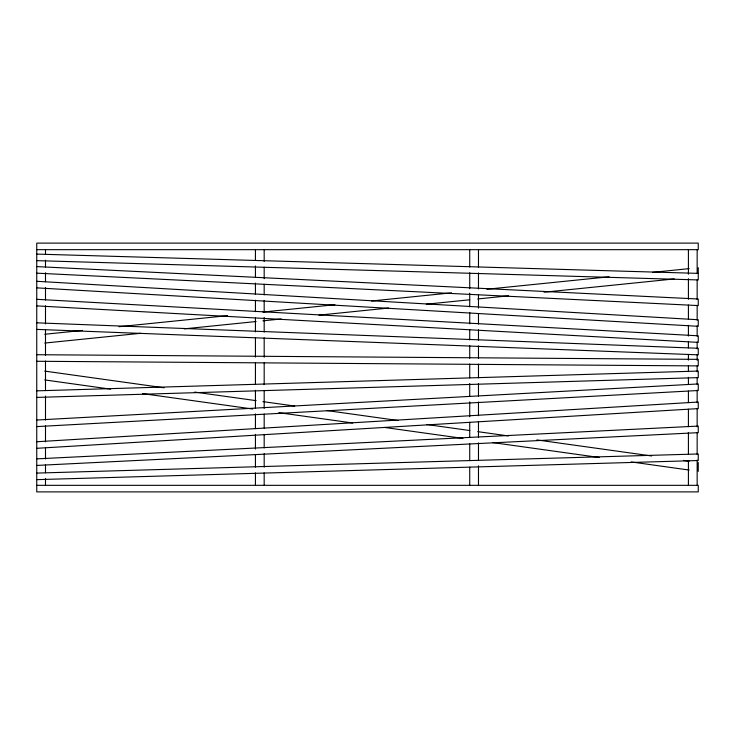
<?xml version="1.0" encoding="UTF-8"?>
<svg xmlns="http://www.w3.org/2000/svg" width="735" height="735" viewBox="0 0 735 735"><rect width="100%" height="100%" fill="white"/><g stroke="black" fill="none" stroke-linecap="round" stroke-linejoin="round"><path stroke-width="1.1" d="M44.743 334.269L82.449 330.428M119.006 326.707L227.547 315.655M262.965 312.044L334.94 304.713M371.497 300.992L451.474 292.842M486.892 289.232L609.14 276.783M652.551 272.363L689.108 268.633M44.743 343.061L140.716 333.286M184.127 328.867L256.111 321.535M262.965 320.837L281.239 318.972M318.944 315.131L388.64 308.038M426.337 304.198L469.757 299.77M477.75 298.961L508.602 295.819M544.01 292.208L674.261 278.942M36.75 441.744L698.25 402.036L698.25 408.605L36.75 448.313M36.75 420.034L698.25 383.946L698.25 390.515L36.75 426.603M36.75 458.87L698.25 426.089L698.25 432.658L36.75 465.439M36.75 390.845L698.25 371.065L698.25 377.625L36.75 397.414M36.75 473.083L698.25 453.973L698.25 460.533L36.75 479.643M36.75 249.67L698.25 249.67L698.25 243.11L36.75 243.11L36.75 491.89L698.25 491.89L698.25 485.33L36.75 485.33M36.75 354.711L698.25 359.351L698.25 365.911L36.75 361.271M36.75 254.089L698.25 273.374M36.75 260.649L698.25 279.934L698.25 267.705M36.75 322.821L698.25 348.28L698.25 354.849L36.75 329.39M36.75 266.594L698.25 299.007L698.25 305.576L36.75 273.163M36.75 299.32L698.25 335.803L698.25 342.381L36.75 305.889M36.75 281.294L698.25 319.743L698.25 326.312L36.75 287.863M44.706 371.092L164.052 387.786M194.738 392.077L256.111 400.658M262.937 401.613L294.753 406.06M326.579 410.516L398.186 420.521M426.603 424.499L469.794 430.535M477.75 431.647L508.436 435.947M536.853 439.916L651.651 455.966M683.476 460.422L689.154 461.212M44.706 379.921L110.627 389.146M142.452 393.592L252.702 409.009M278.85 412.666L352.726 423.002M384.552 427.448L462.976 438.418M492.524 442.553L599.365 457.492M631.19 461.938L689.154 470.051M698.25 462.49L698.25 471.319M697.157 249.67L697.157 273.337M697.157 279.906L697.157 299.54M697.157 305.273L697.157 320.175M697.157 325.844L697.157 336.226M697.157 341.959L697.157 348.831M697.157 354.564L697.157 360.297M697.157 365.911L697.157 371.763M697.157 377.496L697.157 384.377M697.157 390.11L697.157 402.716M697.157 408.449L697.157 426.796M697.157 432.529L697.157 454.313M697.157 460.036L697.157 485.33M688.41 249.67L688.41 274.201M688.41 278.648L688.41 299.301M688.41 305.043L688.41 319.174M688.41 325.329L688.41 336.024M688.41 341.766L688.41 347.903M688.41 354.389L688.41 360.122M688.41 365.846L688.41 371.598M688.41 377.34L688.41 384.478M688.41 391.048L688.41 402.624M688.41 409.193L688.41 426.686M688.41 432.419L688.41 454.258M688.41 460.817L688.41 485.33M478.476 249.67L478.476 267.173M478.476 272.906L478.476 288.947M478.476 294.487L478.476 308.048M478.476 313.542L478.476 324.08M478.476 329.813L478.476 340.121M478.476 345.845L478.476 358.45M478.476 364.174L478.476 377.919M478.476 383.642L478.476 396.248M478.476 401.971L478.476 415.716M478.476 421.44L478.476 437.27M478.476 442.883L478.476 460.321M478.476 465.825L478.476 485.33M469.729 249.67L469.729 267.044M469.729 272.749L469.729 288.699M469.729 293.182L469.729 306.872M469.729 312.393L469.729 323.859M469.729 329.592L469.729 339.919M469.729 345.652L469.729 358.267M469.729 364.009L469.729 377.9M469.729 383.505L469.729 396.413M469.729 401.852L469.729 416.763M469.729 422.322L469.729 437.408M469.729 443.848L469.729 460.661M469.729 467.138L469.729 485.33M264.177 249.67L264.177 261.458M264.177 267.191L264.177 278.657M264.177 284.307L264.177 294.919M264.177 300.45L264.177 311.916M264.177 317.419L264.177 332.128M264.177 337.843L264.177 357.256M264.177 362.869L264.177 384.653M264.177 390.368L264.177 408.412M264.177 414.016L264.177 428.092M264.177 434.385L264.177 447.973M264.177 453.633L264.177 467.221M264.177 472.881L264.177 485.33M255.431 249.67L255.431 260.466M255.431 265.96L255.431 277.389M255.431 283.104L255.431 294.533M255.431 300.165L255.431 311.668M255.431 317.952L255.431 331.898M255.431 337.622L255.431 357.081M255.431 362.796L255.431 384.543M255.431 390.267L255.431 408.292M255.431 413.924L255.431 428.661M255.431 434.33L255.431 449.067M255.431 454.597L255.431 467.194M255.431 472.862L255.431 485.33M45.496 249.67L45.496 254.494M45.496 260.19L45.496 267.025M45.496 272.713L45.496 281.817M45.496 287.514L45.496 300.036M45.496 305.732L45.496 323.951M45.496 329.638L45.496 355.4M45.496 361.041L45.496 390.588M45.496 396.055L45.496 420.089M45.496 425.813L45.496 441.836M45.496 447.56L45.496 459.007M45.496 464.731L45.496 472.825M45.496 478.467L45.496 485.33"/></g></svg>
